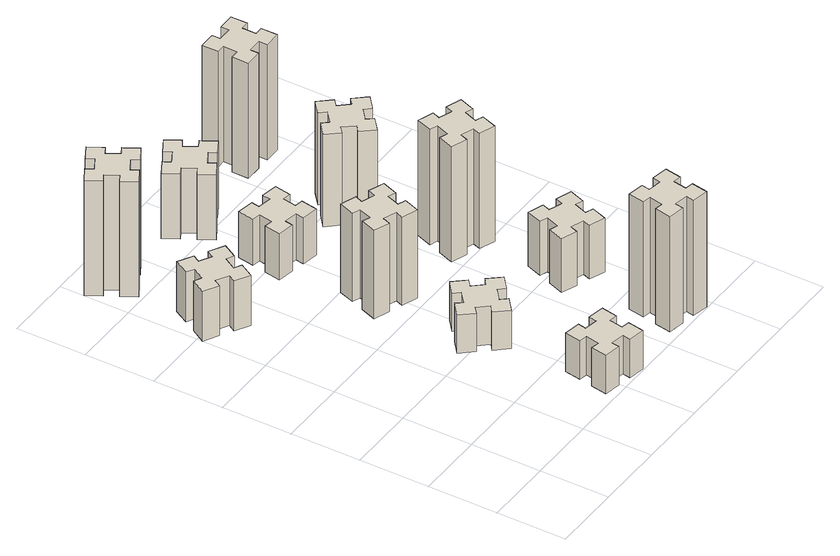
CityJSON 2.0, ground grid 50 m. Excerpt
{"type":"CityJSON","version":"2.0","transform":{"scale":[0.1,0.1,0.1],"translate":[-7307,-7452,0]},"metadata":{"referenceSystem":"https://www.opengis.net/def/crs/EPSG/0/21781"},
"CityObjects":{
"building1":{"type":"Building","attributes":{"class":"1000","function":"1000","usage":"1000","yearOfConstruction":2016,"roofType":"1000","measuredHeight":39,"storeysAboveGround":30,"storeysBelowGround":0},"geometry":[{"type":"Solid","lod":"1","boundaries":[[[[0,1,2,3,4,5,6,7,8,9,10,11,12,13,14,15,16,17,18,19]],[[17,16,20,21]],[[16,15,22,20]],[[15,14,23,22]],[[14,13,24,23]],[[13,12,25,24]],[[12,11,26,25]],[[11,10,27,26]],[[10,9,28,27]],[[9,8,29,28]],[[8,7,30,29]],[[7,6,31,30]],[[6,5,32,31]],[[5,4,33,32]],[[4,3,34,33]],[[3,2,35,34]],[[2,1,36,35]],[[1,0,37,36]],[[0,19,38,37]],[[19,18,39,38]],[[18,17,21,39]],[[24,25,26,27,28,29,30,31,32,33,34,35,36,37,38,39,21,20,22,23]]]]}]},
"building2":{"type":"Building","attributes":{"class":"1000","function":"1000","usage":"1000","yearOfConstruction":2016,"roofType":"1000","measuredHeight":30,"storeysAboveGround":30,"storeysBelowGround":0},"geometry":[{"type":"Solid","lod":"1","boundaries":[[[[40,41,42,43,44,45,46,47,48,49,50,51,52,53,54,55,56,57,58,59]],[[57,56,60,61]],[[56,55,62,60]],[[55,54,63,62]],[[54,53,64,63]],[[53,52,65,64]],[[52,51,66,65]],[[51,50,67,66]],[[50,49,68,67]],[[49,48,69,68]],[[48,47,70,69]],[[47,46,71,70]],[[46,45,72,71]],[[45,44,73,72]],[[44,43,74,73]],[[43,42,75,74]],[[42,41,76,75]],[[41,40,77,76]],[[40,59,78,77]],[[59,58,79,78]],[[58,57,61,79]],[[64,65,66,67,68,69,70,71,72,73,74,75,76,77,78,79,61,60,62,63]]]]}]},
"building3":{"type":"Building","attributes":{"class":"1000","function":"1000","usage":"1000","yearOfConstruction":2016,"roofType":"1000","measuredHeight":90,"storeysAboveGround":30,"storeysBelowGround":0},"geometry":[{"type":"Solid","lod":"1","boundaries":[[[[80,81,82,83,84,85,86,87,88,89,90,91,92,93,94,95,96,97,98,99]],[[97,96,100,101]],[[96,95,102,100]],[[95,94,103,102]],[[94,93,104,103]],[[93,92,105,104]],[[92,91,106,105]],[[91,90,107,106]],[[90,89,108,107]],[[89,88,109,108]],[[88,87,110,109]],[[87,86,111,110]],[[86,85,112,111]],[[85,84,113,112]],[[84,83,114,113]],[[83,82,115,114]],[[82,81,116,115]],[[81,80,117,116]],[[80,99,118,117]],[[99,98,119,118]],[[98,97,101,119]],[[104,105,106,107,108,109,110,111,112,113,114,115,116,117,118,119,101,100,102,103]]]]}]},
"building4":{"type":"Building","attributes":{"class":"1000","function":"1000","usage":"1000","yearOfConstruction":2016,"roofType":"1000","measuredHeight":30,"storeysAboveGround":30,"storeysBelowGround":0},"geometry":[{"type":"Solid","lod":"1","boundaries":[[[[120,121,122,123,124,125,126,127,128,129,130,131,132,133,134,135,136,137,138,139]],[[137,136,140,141]],[[136,135,142,140]],[[135,134,143,142]],[[134,133,144,143]],[[133,132,145,144]],[[132,131,146,145]],[[131,130,147,146]],[[130,129,148,147]],[[129,128,149,148]],[[128,127,150,149]],[[127,126,151,150]],[[126,125,152,151]],[[125,124,153,152]],[[124,123,154,153]],[[123,122,155,154]],[[122,121,156,155]],[[121,120,157,156]],[[120,139,158,157]],[[139,138,159,158]],[[138,137,141,159]],[[144,145,146,147,148,149,150,151,152,153,154,155,156,157,158,159,141,140,142,143]]]]}]},
"building5":{"type":"Building","attributes":{"class":"1000","function":"1000","usage":"1000","yearOfConstruction":2016,"roofType":"1000","measuredHeight":69,"storeysAboveGround":30,"storeysBelowGround":0},"geometry":[{"type":"Solid","lod":"1","boundaries":[[[[160,161,162,163,164,165,166,167,168,169,170,171,172,173,174,175,176,177,178,179]],[[177,176,180,181]],[[176,175,182,180]],[[175,174,183,182]],[[174,173,184,183]],[[173,172,185,184]],[[172,171,186,185]],[[171,170,187,186]],[[170,169,188,187]],[[169,168,189,188]],[[168,167,190,189]],[[167,166,191,190]],[[166,165,192,191]],[[165,164,193,192]],[[164,163,194,193]],[[163,162,195,194]],[[162,161,196,195]],[[161,160,197,196]],[[160,179,198,197]],[[179,178,199,198]],[[178,177,181,199]],[[184,185,186,187,188,189,190,191,192,193,194,195,196,197,198,199,181,180,182,183]]]]}]},
"building6":{"type":"Building","attributes":{"class":"1000","function":"1000","usage":"1000","yearOfConstruction":2016,"roofType":"1000","measuredHeight":36,"storeysAboveGround":30,"storeysBelowGround":0},"geometry":[{"type":"Solid","lod":"1","boundaries":[[[[200,201,202,203,204,205,206,207,208,209,210,211,212,213,214,215,216,217,218,219]],[[217,216,220,221]],[[216,215,222,220]],[[215,214,223,222]],[[214,213,224,223]],[[213,212,225,224]],[[212,211,226,225]],[[211,210,227,226]],[[210,209,228,227]],[[209,208,229,228]],[[208,207,230,229]],[[207,206,231,230]],[[206,205,232,231]],[[205,204,233,232]],[[204,203,234,233]],[[203,202,235,234]],[[202,201,236,235]],[[201,200,237,236]],[[200,219,238,237]],[[219,218,239,238]],[[218,217,221,239]],[[224,225,226,227,228,229,230,231,232,233,234,235,236,237,238,239,221,220,222,223]]]]}]},
"building7":{"type":"Building","attributes":{"class":"1000","function":"1000","usage":"1000","yearOfConstruction":2016,"roofType":"1000","measuredHeight":90,"storeysAboveGround":30,"storeysBelowGround":0},"geometry":[{"type":"Solid","lod":"1","boundaries":[[[[240,241,242,243,244,245,246,247,248,249,250,251,252,253,254,255,256,257,258,259]],[[257,256,260,261]],[[256,255,262,260]],[[255,254,263,262]],[[254,253,264,263]],[[253,252,265,264]],[[252,251,266,265]],[[251,250,267,266]],[[250,249,268,267]],[[249,248,269,268]],[[248,247,270,269]],[[247,246,271,270]],[[246,245,272,271]],[[245,244,273,272]],[[244,243,274,273]],[[243,242,275,274]],[[242,241,276,275]],[[241,240,277,276]],[[240,259,278,277]],[[259,258,279,278]],[[258,257,261,279]],[[264,265,266,267,268,269,270,271,272,273,274,275,276,277,278,279,261,260,262,263]]]]}]},
"building8":{"type":"Building","attributes":{"class":"1000","function":"1000","usage":"1000","yearOfConstruction":2016,"roofType":"1000","measuredHeight":51,"storeysAboveGround":30,"storeysBelowGround":0},"geometry":[{"type":"Solid","lod":"1","boundaries":[[[[280,281,282,283,284,285,286,287,288,289,290,291,292,293,294,295,296,297,298,299]],[[297,296,300,301]],[[296,295,302,300]],[[295,294,303,302]],[[294,293,304,303]],[[293,292,305,304]],[[292,291,306,305]],[[291,290,307,306]],[[290,289,308,307]],[[289,288,309,308]],[[288,287,310,309]],[[287,286,311,310]],[[286,285,312,311]],[[285,284,313,312]],[[284,283,314,313]],[[283,282,315,314]],[[282,281,316,315]],[[281,280,317,316]],[[280,299,318,317]],[[299,298,319,318]],[[298,297,301,319]],[[304,305,306,307,308,309,310,311,312,313,314,315,316,317,318,319,301,300,302,303]]]]}]},
"building9":{"type":"Building","attributes":{"class":"1000","function":"1000","usage":"1000","yearOfConstruction":2016,"roofType":"1000","measuredHeight":42,"storeysAboveGround":30,"storeysBelowGround":0},"geometry":[{"type":"Solid","lod":"1","boundaries":[[[[320,321,322,323,324,325,326,327,328,329,330,331,332,333,334,335,336,337,338,339]],[[337,336,340,341]],[[336,335,342,340]],[[335,334,343,342]],[[334,333,344,343]],[[333,332,345,344]],[[332,331,346,345]],[[331,330,347,346]],[[330,329,348,347]],[[329,328,349,348]],[[328,327,350,349]],[[327,326,351,350]],[[326,325,352,351]],[[325,324,353,352]],[[324,323,354,353]],[[323,322,355,354]],[[322,321,356,355]],[[321,320,357,356]],[[320,339,358,357]],[[339,338,359,358]],[[338,337,341,359]],[[344,345,346,347,348,349,350,351,352,353,354,355,356,357,358,359,341,340,342,343]]]]}]},
"building10":{"type":"Building","attributes":{"class":"1000","function":"1000","usage":"1000","yearOfConstruction":2016,"roofType":"1000","measuredHeight":90,"storeysAboveGround":30,"storeysBelowGround":0},"geometry":[{"type":"Solid","lod":"1","boundaries":[[[[360,361,362,363,364,365,366,367,368,369,370,371,372,373,374,375,376,377,378,379]],[[377,376,380,381]],[[376,375,382,380]],[[375,374,383,382]],[[374,373,384,383]],[[373,372,385,384]],[[372,371,386,385]],[[371,370,387,386]],[[370,369,388,387]],[[369,368,389,388]],[[368,367,390,389]],[[367,366,391,390]],[[366,365,392,391]],[[365,364,393,392]],[[364,363,394,393]],[[363,362,395,394]],[[362,361,396,395]],[[361,360,397,396]],[[360,379,398,397]],[[379,378,399,398]],[[378,377,381,399]],[[384,385,386,387,388,389,390,391,392,393,394,395,396,397,398,399,381,380,382,383]]]]}]},
"building11":{"type":"Building","attributes":{"class":"1000","function":"1000","usage":"1000","yearOfConstruction":2016,"roofType":"1000","measuredHeight":72,"storeysAboveGround":30,"storeysBelowGround":0},"geometry":[{"type":"Solid","lod":"1","boundaries":[[[[400,401,402,403,404,405,406,407,408,409,410,411,412,413,414,415,416,417,418,419]],[[417,416,420,421]],[[416,415,422,420]],[[415,414,423,422]],[[414,413,424,423]],[[413,412,425,424]],[[412,411,426,425]],[[411,410,427,426]],[[410,409,428,427]],[[409,408,429,428]],[[408,407,430,429]],[[407,406,431,430]],[[406,405,432,431]],[[405,404,433,432]],[[404,403,434,433]],[[403,402,435,434]],[[402,401,436,435]],[[401,400,437,436]],[[400,419,438,437]],[[419,418,439,438]],[[418,417,421,439]],[[424,425,426,427,428,429,430,431,432,433,434,435,436,437,438,439,421,420,422,423]]]]}]},
"building12":{"type":"Building","attributes":{"class":"1000","function":"1000","usage":"1000","yearOfConstruction":2016,"roofType":"1000","measuredHeight":90,"storeysAboveGround":30,"storeysBelowGround":0},"geometry":[{"type":"Solid","lod":"1","boundaries":[[[[440,441,442,443,444,445,446,447,448,449,450,451,452,453,454,455,456,457,458,459]],[[457,456,460,461]],[[456,455,462,460]],[[455,454,463,462]],[[454,453,464,463]],[[453,452,465,464]],[[452,451,466,465]],[[451,450,467,466]],[[450,449,468,467]],[[449,448,469,468]],[[448,447,470,469]],[[447,446,471,470]],[[446,445,472,471]],[[445,444,473,472]],[[444,443,474,473]],[[443,442,475,474]],[[442,441,476,475]],[[441,440,477,476]],[[440,459,478,477]],[[459,458,479,478]],[[458,457,461,479]],[[464,465,466,467,468,469,470,471,472,473,474,475,476,477,478,479,461,460,462,463]]]]}]}
},
"vertices":[
[306,2427,0],[356,2514,0],[408,2484,0],[468,2588,0],[364,2648,0],[334,2596,0],[247,2646,0],[277,2698,0],[173,2758,0],[113,2654,0],[165,2624,0],[115,2537,0],[63,2567,0],[3,2463,0],[107,2403,0],[137,2455,0],[224,2405,0],[194,2353,0],[298,2293,0],[358,2397,0],[224,2405,390],[194,2353,390],[137,2455,390],[107,2403,390],[3,2463,390],[63,2567,390],[115,2537,390],[165,2624,390],[113,2654,390],[173,2758,390],[277,2698,390],[247,2646,390],[334,2596,390],[364,2648,390],[468,2588,390],[408,2484,390],[356,2514,390],[306,2427,390],[358,2397,390],[298,2293,390],
[976,274,0],[958,175,0],[899,186,0],[878,67,0],[997,47,0],[1007,106,0],[1105,88,0],[1095,29,0],[1213,8,0],[1234,127,0],[1175,137,0],[1192,235,0],[1251,225,0],[1272,343,0],[1154,364,0],[1144,305,0],[1045,322,0],[1056,381,0],[937,402,0],[917,284,0],[1045,322,300],[1056,381,300],[1144,305,300],[1154,364,300],[1272,343,300],[1251,225,300],[1192,235,300],[1175,137,300],[1234,127,300],[1213,8,300],[1095,29,300],[1105,88,300],[1007,106,300],[997,47,300],[878,67,300],[899,186,300],[958,175,300],[976,274,300],[917,284,300],[937,402,300],
[224,3386,0],[137,3336,0],[107,3388,0],[3,3328,0],[63,3224,0],[115,3254,0],[165,3167,0],[113,3137,0],[173,3033,0],[277,3093,0],[247,3145,0],[334,3195,0],[364,3143,0],[468,3203,0],[408,3307,0],[356,3277,0],[306,3364,0],[358,3394,0],[298,3498,0],[194,3438,0],[306,3364,900],[358,3394,900],[356,3277,900],[408,3307,900],[468,3203,900],[364,3143,900],[334,3195,900],[247,3145,900],[277,3093,900],[173,3033,900],[113,3137,900],[165,3167,900],[115,3254,900],[63,3224,900],[3,3328,900],[107,3388,900],[137,3336,900],[224,3386,900],[194,3438,900],[298,3498,900],
[1008,929,0],[1084,993,0],[1123,947,0],[1215,1024,0],[1138,1116,0],[1092,1078,0],[1027,1154,0],[1073,1193,0],[996,1285,0],[904,1208,0],[943,1162,0],[866,1097,0],[828,1143,0],[736,1066,0],[813,974,0],[859,1013,0],[923,936,0],[877,898,0],[954,806,0],[1046,883,0],[923,936,300],[877,898,300],[859,1013,300],[813,974,300],[736,1066,300],[828,1143,300],[866,1097,300],[943,1162,300],[904,1208,300],[996,1285,300],[1073,1193,300],[1027,1154,300],[1092,1078,300],[1138,1116,300],[1215,1024,300],[1123,947,300],[1084,993,300],[1008,929,300],[1046,883,300],[954,806,300],
[1062,1701,0],[1096,1795,0],[1152,1774,0],[1193,1887,0],[1080,1928,0],[1060,1872,0],[966,1906,0],[987,1962,0],[874,2003,0],[833,1890,0],[889,1870,0],[855,1776,0],[799,1797,0],[757,1684,0],[870,1643,0],[891,1699,0],[985,1665,0],[964,1609,0],[1077,1567,0],[1118,1680,0],[985,1665,690],[964,1609,690],[891,1699,690],[870,1643,690],[757,1684,690],[799,1797,690],[855,1776,690],[889,1870,690],[833,1890,690],[874,2003,690],[987,1962,690],[966,1906,690],[1060,1872,690],[1080,1928,690],[1193,1887,690],[1152,1774,690],[1096,1795,690],[1062,1701,690],[1118,1680,690],[1077,1567,690],
[1044,2625,0],[945,2642,0],[956,2701,0],[837,2722,0],[817,2604,0],[876,2594,0],[858,2495,0],[799,2506,0],[778,2387,0],[897,2367,0],[907,2426,0],[1005,2408,0],[995,2349,0],[1113,2328,0],[1134,2447,0],[1075,2457,0],[1092,2555,0],[1151,2545,0],[1172,2663,0],[1054,2684,0],[1092,2555,360],[1151,2545,360],[1075,2457,360],[1134,2447,360],[1113,2328,360],[995,2349,360],[1005,2408,360],[907,2426,360],[897,2367,360],[778,2387,360],[799,2506,360],[858,2495,360],[876,2594,360],[817,2604,360],[837,2722,360],[956,2701,360],[945,2642,360],[1044,2625,360],[1054,2684,360],[1172,2663,360],
[1884,305,0],[1785,322,0],[1796,381,0],[1677,402,0],[1657,284,0],[1716,274,0],[1698,175,0],[1639,186,0],[1618,67,0],[1737,47,0],[1747,106,0],[1845,88,0],[1835,29,0],[1953,8,0],[1974,127,0],[1915,137,0],[1932,235,0],[1991,225,0],[2012,343,0],[1894,364,0],[1932,235,900],[1991,225,900],[1915,137,900],[1974,127,900],[1953,8,900],[1835,29,900],[1845,88,900],[1747,106,900],[1737,47,900],[1618,67,900],[1639,186,900],[1698,175,900],[1716,274,900],[1657,284,900],[1677,402,900],[1796,381,900],[1785,322,900],[1884,305,900],[1894,364,900],[2012,343,900],
[1096,3177,0],[1046,3264,0],[1098,3294,0],[1038,3398,0],[934,3338,0],[964,3286,0],[877,3236,0],[847,3288,0],[743,3228,0],[803,3124,0],[855,3154,0],[905,3067,0],[853,3037,0],[913,2933,0],[1017,2993,0],[987,3045,0],[1074,3095,0],[1104,3043,0],[1208,3103,0],[1148,3207,0],[1074,3095,510],[1104,3043,510],[987,3045,510],[1017,2993,510],[913,2933,510],[853,3037,510],[905,3067,510],[855,3154,510],[803,3124,510],[743,3228,510],[847,3288,510],[877,3236,510],[964,3286,510],[934,3338,510],[1038,3398,510],[1098,3294,510],[1046,3264,510],[1096,3177,510],[1148,3207,510],[1208,3103,510],
[1731,859,0],[1825,825,0],[1804,769,0],[1917,727,0],[1958,840,0],[1902,861,0],[1936,955,0],[1992,934,0],[2033,1047,0],[1920,1088,0],[1900,1032,0],[1806,1066,0],[1827,1122,0],[1714,1163,0],[1673,1050,0],[1729,1030,0],[1695,936,0],[1639,957,0],[1597,844,0],[1710,803,0],[1695,936,420],[1639,957,420],[1729,1030,420],[1673,1050,420],[1714,1163,420],[1827,1122,420],[1806,1066,420],[1900,1032,420],[1920,1088,420],[2033,1047,420],[1992,934,420],[1936,955,420],[1902,861,420],[1958,840,420],[1917,727,420],[1804,769,420],[1825,825,420],[1731,859,420],[1710,803,420],[1597,844,420],
[1802,1601,0],[1836,1695,0],[1892,1674,0],[1933,1787,0],[1820,1828,0],[1800,1772,0],[1706,1806,0],[1727,1862,0],[1614,1903,0],[1573,1790,0],[1629,1770,0],[1595,1676,0],[1539,1697,0],[1497,1584,0],[1610,1543,0],[1631,1599,0],[1725,1565,0],[1704,1509,0],[1817,1467,0],[1858,1580,0],[1725,1565,900],[1704,1509,900],[1631,1599,900],[1610,1543,900],[1497,1584,900],[1539,1697,900],[1595,1676,900],[1629,1770,900],[1573,1790,900],[1614,1903,900],[1727,1862,900],[1706,1806,900],[1800,1772,900],[1820,1828,900],[1933,1787,900],[1892,1674,900],[1836,1695,900],[1802,1601,900],[1858,1580,900],[1817,1467,900],
[1499,2393,0],[1563,2316,0],[1517,2278,0],[1594,2186,0],[1686,2263,0],[1648,2309,0],[1724,2373,0],[1763,2327,0],[1855,2404,0],[1778,2496,0],[1732,2458,0],[1667,2534,0],[1713,2573,0],[1636,2665,0],[1544,2588,0],[1583,2542,0],[1506,2477,0],[1468,2523,0],[1376,2446,0],[1453,2354,0],[1506,2477,720],[1468,2523,720],[1583,2542,720],[1544,2588,720],[1636,2665,720],[1713,2573,720],[1667,2534,720],[1732,2458,720],[1778,2496,720],[1855,2404,720],[1763,2327,720],[1724,2373,720],[1648,2309,720],[1686,2263,720],[1594,2186,720],[1517,2278,720],[1563,2316,720],[1499,2393,720],[1453,2354,720],[1376,2446,720],
[1665,3155,0],[1765,3155,0],[1765,3095,0],[1885,3095,0],[1885,3215,0],[1825,3215,0],[1825,3315,0],[1885,3315,0],[1885,3435,0],[1765,3435,0],[1765,3375,0],[1665,3375,0],[1665,3435,0],[1545,3435,0],[1545,3315,0],[1605,3315,0],[1605,3215,0],[1545,3215,0],[1545,3095,0],[1665,3095,0],[1605,3215,900],[1545,3215,900],[1605,3315,900],[1545,3315,900],[1545,3435,900],[1665,3435,900],[1665,3375,900],[1765,3375,900],[1765,3435,900],[1885,3435,900],[1885,3315,900],[1825,3315,900],[1825,3215,900],[1885,3215,900],[1885,3095,900],[1765,3095,900],[1765,3155,900],[1665,3155,900],[1665,3095,900],[1545,3095,900]
]}
